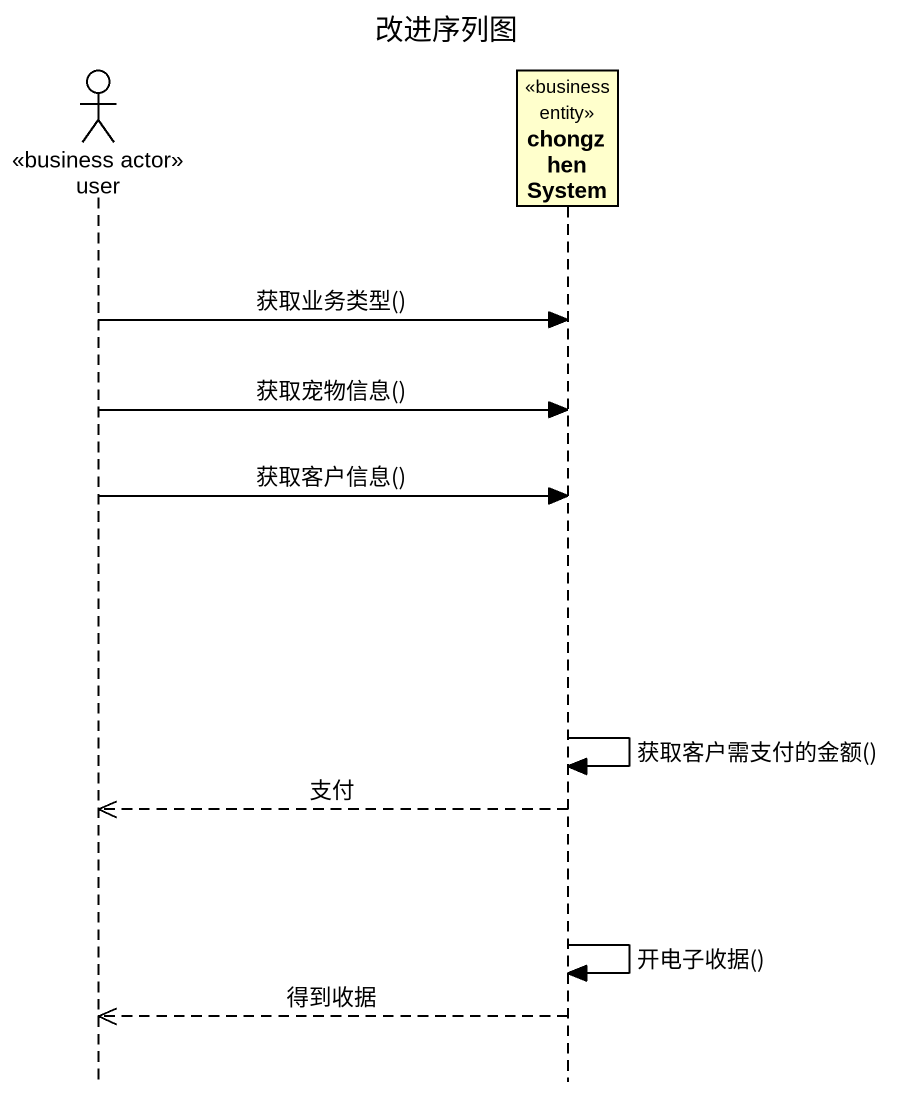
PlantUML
@startuml
title 改进序列图
hide footbox
actor user <<business actor>>
participant chongzhenSystem <<business entity>>

user -> chongzhenSystem : 获取业务类型()
user -> chongzhenSystem : 获取宠物信息()
user -> chongzhenSystem : 获取客户信息()
chongzhenSystem -> chongzhenSystem : 获取客户需支付的金额()
chongzhenSystem -->> user : 支付
chongzhenSystem -> chongzhenSystem : 开电子收据()
chongzhenSystem -->> user : 得到收据
@enduml
